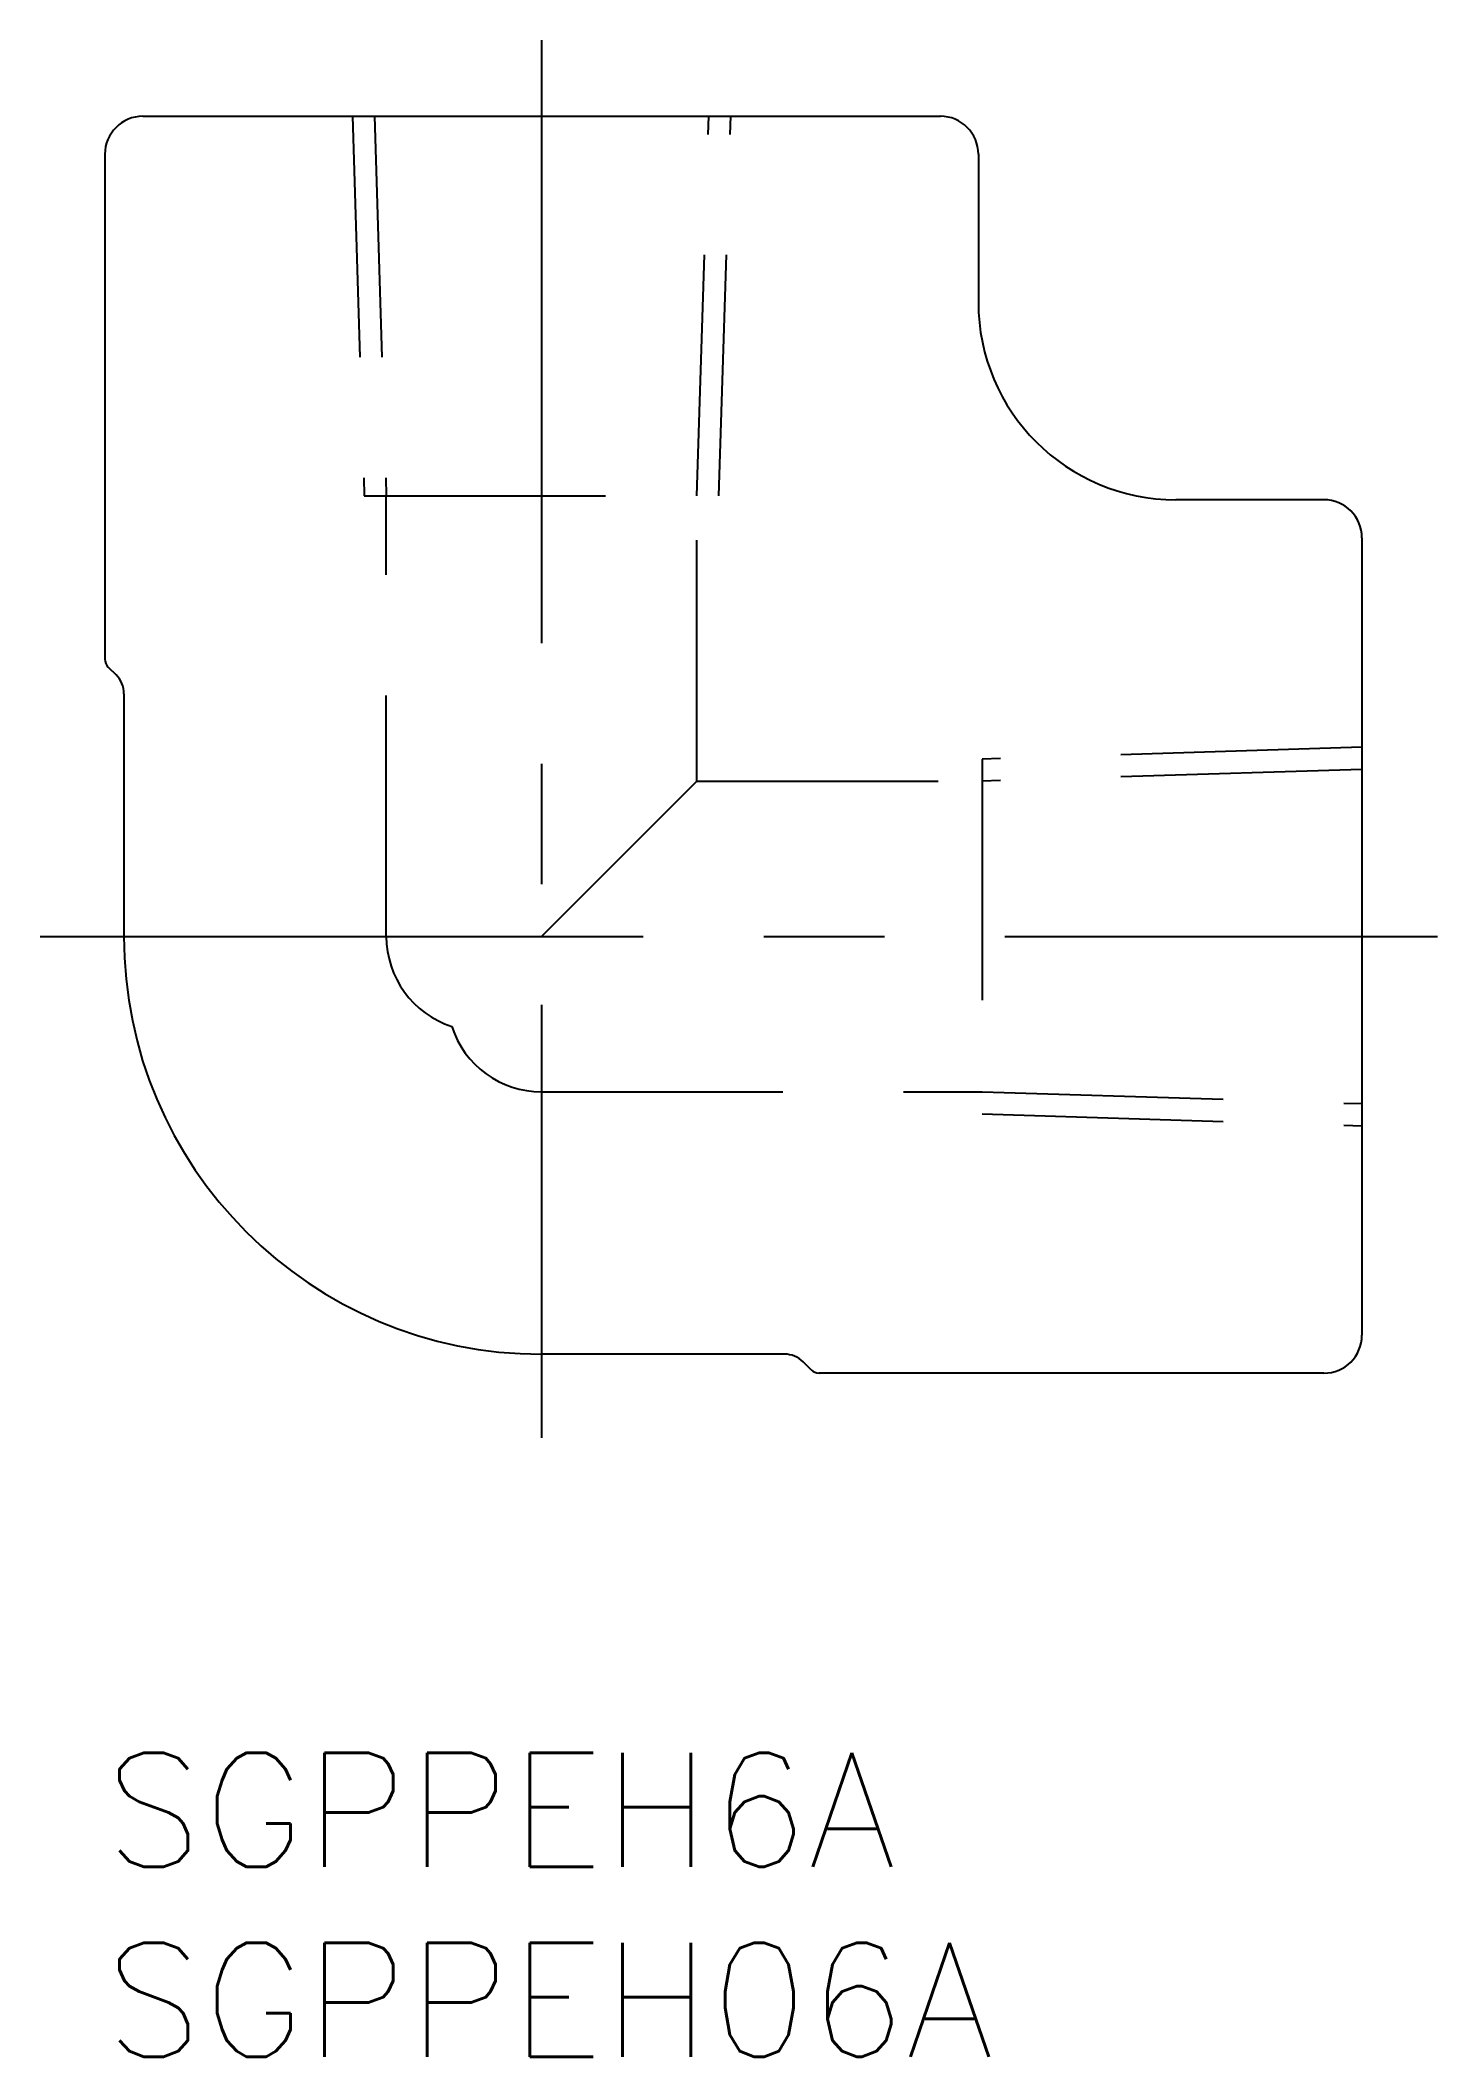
# Model space of a CAD drawing. Extents: x -1.7 to 35.1, y -8 to 45.1.
import ezdxf

# ---------------------------------------------------------------- set-up
doc = ezdxf.new("R2010")
doc.units = 0
doc.header["$LTSCALE"] = 0.5
doc.linetypes.add('CENTER', pattern=[50.8, 31.75, -6.35, 6.35, -6.35])
doc.linetypes.add('DASHED', pattern=[19.05, 12.7, -6.35])
for name, color, linetype in [('MSM_CENTER', 1, 'CENTER'), ('MSM_CONTINUOUS', 7, 'CONTINUOUS'), ('MSM_DASHED', 4, 'DASHED'), ('MSM_PART_NUMBER', 7, 'CONTINUOUS')]:
    doc.layers.add(name, color=color, linetype=linetype)
doc.styles.get("Standard").update_dxf_attribs({"font": 'txt.shx', "height": 3, "bigfont": 'bigfont.shx'})

msp = doc.modelspace()

# ---------------------------------------------------------------- linework, layer by layer
at = {"layer": 'MSM_CENTER'}
for p, q in [((11.499, 45.1), (11.493, 8.3)), ((-1.701, 21.5), (35.093, 21.5))]:
    msp.add_line(p, q, dxfattribs=at)
at = {"layer": 'MSM_CONTINUOUS'}
for p, q in [((0.999, 43.1), (21.999, 43.1)), ((-0.001, 42.1), (-0.001, 28.807)), ((22.999, 42.1), (22.999, 38.2)), ((32.099, 33), (28.199, 33)), ((33.099, 32), (33.099, 11)), ((0.087, 28.595), (0.294, 28.388)), ((0.499, 27.893), (0.499, 21.5)), ((17.892, 10.5), (11.499, 10.5)), ((18.594, 10.088), (18.387, 10.295)), ((32.099, 10), (18.801, 10))]:
    msp.add_line(p, q, dxfattribs=at)
for centre, radius, start, end in [((0.999, 42.1), 1, 90, 180), ((21.999, 42.1), 1, 0, 90), ((28.199, 38.2), 5.2, 180, 270), ((32.099, 32), 1, 0, 90), ((0.299, 28.807), 0.3, 180, 225), ((-0.201, 27.893), 0.7, 0, 45), ((11.499, 21.5), 11, 180, 270), ((32.099, 11), 1, 270, 0), ((17.892, 9.8), 0.7, 45, 90), ((18.806, 10.3), 0.3, 225, 270)]:
    msp.add_arc(centre, radius, start, end, dxfattribs=at)
at = {"layer": 'MSM_DASHED'}
for p, q in [((6.516, 43.1), (6.829, 33.1)), ((7.097, 43.1), (7.41, 33.1)), ((15.588, 33.1), (15.9, 43.1)), ((16.169, 33.1), (16.482, 43.1)), ((6.829, 33.1), (16.169, 33.1)), ((7.41, 21.497), (7.41, 33.1)), ((15.588, 25.589), (15.588, 33.1)), ((33.099, 26.483), (23.099, 26.17)), ((23.099, 26.17), (23.099, 16.83)), ((15.588, 25.589), (11.499, 21.5)), ((15.588, 25.589), (23.099, 25.589)), ((33.099, 25.901), (23.099, 25.589)), ((11.499, 17.411), (23.099, 17.411)), ((23.099, 17.411), (33.099, 17.099)), ((23.099, 16.83), (33.099, 16.517))]:
    msp.add_line(p, q, dxfattribs=at)
for centre, start, end in [((9.899, 21.5), 180, 252.0373), ((11.499, 19.9), 197.9627, 270)]:
    msp.add_arc(centre, 2.489, start, end, dxfattribs=at)

# ---------------------------------------------------------------- texts
at = {"layer": 'MSM_PART_NUMBER'}
for s, p in [('SGPPEH6A', (0, -3)), ('SGPPEH06A', (0, -8))]:
    msp.add_text(s, height=3, dxfattribs=at).set_placement(p)

doc.saveas('drawing.dxf')
